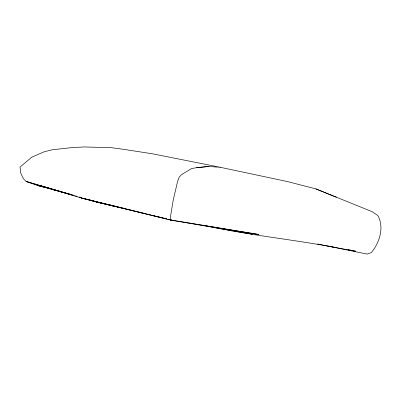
<?xml version="1.0" encoding="UTF-8"?>
<svg xmlns="http://www.w3.org/2000/svg" width="401" height="401" viewBox="0 0 401 401"><rect width="100%" height="100%" fill="white"/><g stroke="black" fill="none" stroke-linecap="round" stroke-linejoin="round"><path stroke-width="0.6" d="M74.421 195.573L37.118 185.352L26.165 181.468L23.529 178.916L20.767 173.172L20.05 167.067L31.869 157.132L44.2 151.784L52.095 149.794L71.979 147.598L84.19 146.951L111.483 147.688L123.262 149.282L152.671 153.829L220.254 167.282L208.219 166.48L196.65 167.673L191.548 168.565L181.347 174.766L179.167 177.197L177.558 181.573L173.292 199.813L170.325 217.517L170.53 220.099L258.83 234.5L172.811 220.339L252.299 234.114L222.936 228.786M196.65 167.673L208.43 166.52M167.949 219.197L172.194 220.239L170.53 220.099L81.197 197.949L26.165 181.468L72.927 195.197M173.412 220.339L174.63 220.44M220.029 167.237L287.377 181.548L315.963 188.931L372.188 211.708L377.882 215.588C384.489 227.422 379.526 242.76 371.331 252.595L367.045 254.049L317.457 243.983M333.126 247.046C291.868 239.427 250.044 235.252 208.991 226.42M213.758 227.121L214.981 227.342M216.204 227.567L217.427 227.788M220.49 228.344L221.713 228.565M327.782 246.054L355.486 251.216L348.158 249.638M206.53 225.963L207.758 226.189M125.904 208.856L97.613 202.284L81.197 197.949L145.503 213.698M115.809 206.43L97.613 202.284L86.776 199.172M167.949 219.217L172.194 220.239M146.716 213.999L150.355 214.891M151.568 215.187L155.207 216.079M156.42 216.375L166.736 218.901L97.613 202.284L86.786 199.152M104.044 203.528L105.859 204.014M107.067 204.34L113.112 205.974L107.152 204.355M64.972 192.826L38.666 185.217L62.125 192.009M67.338 193.477L69.117 193.969M75.338 195.888L77.142 196.41M79.548 197.097L81.358 197.618M63.328 192.355L71.749 194.796M79.568 197.061L81.373 197.583M336.399 197.232L315.963 188.931M43.804 186.956L37.118 185.352L43.804 186.981M85.568 198.826L83.764 198.31L85.583 198.801"/></g></svg>
